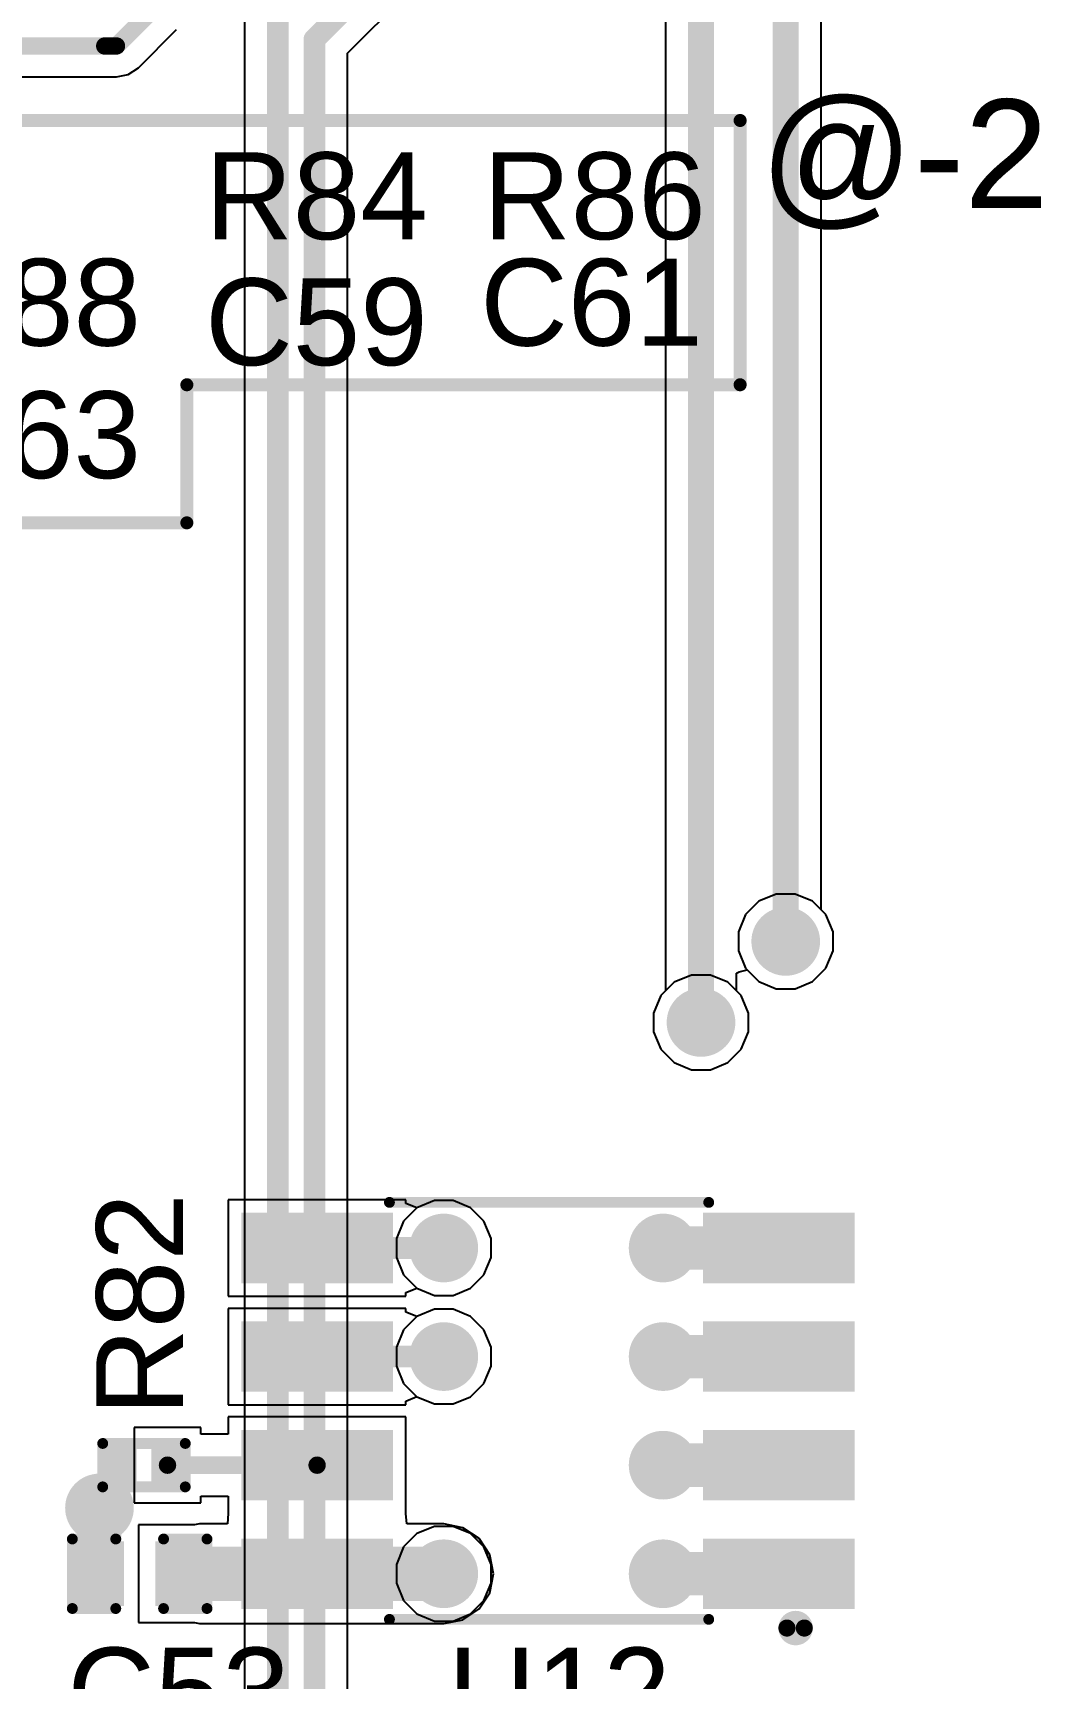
# Model space of a CAD drawing. Header units: millimetres. Extents: x 0 to 5423, y 0 to 5425.
# Drawn here: x 53.53 to 65.32, y 120.38 to 139.62 of the extents above; entities that cross this region are included whole.
import ezdxf

# ---------------------------------------------------------------- set-up
doc = ezdxf.new("R2010")
doc.units = ezdxf.units.MM
for name, color, linetype in [('BottomLayer', 5, 'Continuous'), ('BottomSolder', 6, 'Continuous'), ('TopLayer', 1, 'Continuous'), ('TopOverlay', 2, 'Continuous'), ('TopPaste', 8, 'Continuous'), ('TopSolder', 216, 'Continuous'), ('ViaHoleLayer', 16, 'Continuous')]:
    doc.layers.add(name, color=color, linetype=linetype)
doc.styles.add('Arial', font='', dxfattribs={"height": 0.2})
doc.styles.get('Arial').set_extended_font_data('Arial')

# ---------------------------------------------------------------- blocks, each defined once
blk = doc.blocks.new('CAT24C256WI_GT3_131')
at = {"layer": 'TopLayer'}
for points in [[(-3.48499938, 2.21499938), (-1.91499998, 2.21499938), (-1.91499998, 1.59500062), (-3.48499938, 1.59500062)], [(1.91499998, 2.21499938), (3.48499938, 2.21499938), (3.48499938, 1.59500062), (1.91499998, 1.59500062)], [(-3.48499938, 0.9449993799999999), (-1.91499998, 0.9449993799999999), (-1.91499998, 0.32500062), (-3.48499938, 0.32500062)], [(1.91499998, 0.9449993799999999), (3.48499938, 0.9449993799999999), (3.48499938, 0.32500062), (1.91499998, 0.32500062)], [(-3.48499938, -0.32500062), (-1.91499998, -0.32500062), (-1.91499998, -0.9449993799999999), (-3.48499938, -0.9449993799999999)], [(1.91499998, -0.32500062), (3.48499938, -0.32500062), (3.48499938, -0.9449993799999999), (1.91499998, -0.9449993799999999)], [(-3.48499938, -1.59500062), (-1.91499998, -1.59500062), (-1.91499998, -2.21499938), (-3.48499938, -2.21499938)], [(1.91499998, -1.59500062), (3.48499938, -1.59500062), (3.48499938, -2.21499938), (1.91499998, -2.21499938)]]:
    blk.add_hatch(color=1, dxfattribs=at).paths.add_polyline_path(points)
at = {"layer": 'TopPaste'}
for points in [[(-3.48499938, 2.21499938), (-1.91499998, 2.21499938), (-1.91499998, 1.59500062), (-3.48499938, 1.59500062)], [(1.91499998, 2.21499938), (3.48499938, 2.21499938), (3.48499938, 1.59500062), (1.91499998, 1.59500062)], [(-3.48499938, 0.9449993799999999), (-1.91499998, 0.9449993799999999), (-1.91499998, 0.32500062), (-3.48499938, 0.32500062)], [(1.91499998, 0.9449993799999999), (3.48499938, 0.9449993799999999), (3.48499938, 0.32500062), (1.91499998, 0.32500062)], [(-3.48499938, -0.32500062), (-1.91499998, -0.32500062), (-1.91499998, -0.9449993799999999), (-3.48499938, -0.9449993799999999)], [(1.91499998, -0.32500062), (3.48499938, -0.32500062), (3.48499938, -0.9449993799999999), (1.91499998, -0.9449993799999999)], [(-3.48499938, -1.59500062), (-1.91499998, -1.59500062), (-1.91499998, -2.21499938), (-3.48499938, -2.21499938)], [(1.91499998, -1.59500062), (3.48499938, -1.59500062), (3.48499938, -2.21499938), (1.91499998, -2.21499938)]]:
    blk.add_hatch(color=8, dxfattribs=at).paths.add_polyline_path(points)
at = {"layer": 'TopSolder'}
for points in [[(-3.58659938, 2.31659938), (-1.81339998, 2.31659938), (-1.81339998, 1.49340062), (-3.58659938, 1.49340062)], [(1.81339998, 2.31659938), (3.58659938, 2.31659938), (3.58659938, 1.49340062), (1.81339998, 1.49340062)], [(-3.58659938, 1.04659938), (-1.81339998, 1.04659938), (-1.81339998, 0.22340062), (-3.58659938, 0.22340062)], [(1.81339998, 1.04659938), (3.58659938, 1.04659938), (3.58659938, 0.22340062), (1.81339998, 0.22340062)], [(-3.58659938, -0.22340062), (-1.81339998, -0.22340062), (-1.81339998, -1.04659938), (-3.58659938, -1.04659938)], [(1.81339998, -0.22340062), (3.58659938, -0.22340062), (3.58659938, -1.04659938), (1.81339998, -1.04659938)], [(-3.58659938, -1.49340062), (-1.81339998, -1.49340062), (-1.81339998, -2.31659938), (-3.58659938, -2.31659938)], [(1.81339998, -1.49340062), (3.58659938, -1.49340062), (3.58659938, -2.31659938), (1.81339998, -2.31659938)]]:
    blk.add_hatch(color=216, dxfattribs=at).paths.add_polyline_path(points)
at = {"layer": 'TopOverlay'}
for points, const_width in [([(-2.794, 2.54, 1), (-2.9972, 2.54, 1)], 0.1999996), ([(-3.0471999, 2.54, 1), (-2.9472001, 2.54, 1)], 0.0999998), ([(-2.8439999, 2.54, 1), (-2.7440001, 2.54, 1)], 0.0999998), ([(-1.91135, 2.4384, 1), (-1.84785, 2.4384, 1)], 0.0635), ([(1.82245, 2.4384, 1), (1.88595, 2.4384, 1)], 0.0635), ([(-1.91135, -2.4384, 1), (-1.84785, -2.4384, 1)], 0.0635), ([(1.82245, -2.4384, 1), (1.88595, -2.4384, 1)], 0.0635)]:
    blk.add_lwpolyline(points, format="xyb", close=True, dxfattribs=dict(at, const_width=const_width))
at = {"layer": 'TopOverlay', "const_width": 0.127}
for points in [[(1.8542, 2.4384), (-1.8796, 2.4384)], [(1.8542, -2.4384), (-1.8796, -2.4384)]]:
    blk.add_lwpolyline(points, dxfattribs=at)
blk = doc.blocks.new('R___0201_222')
at = {"layer": 'TopLayer'}
for points in [[(-0.40999791, 0.18499963), (-0.13999845, 0.18499963), (-0.13999845, -0.18499963), (-0.40999791, -0.18499963)], [(0.14000099, 0.18499963), (0.41000045, 0.18499963), (0.41000045, -0.18499963), (0.14000099, -0.18499963)]]:
    blk.add_hatch(color=1, dxfattribs=at).paths.add_polyline_path(points)
at = {"layer": 'TopPaste'}
for points in [[(-0.40999791, 0.18499963), (-0.13999845, 0.18499963), (-0.13999845, -0.18499963), (-0.40999791, -0.18499963)], [(0.14000099, 0.18499963), (0.41000045, 0.18499963), (0.41000045, -0.18499963), (0.14000099, -0.18499963)]]:
    blk.add_hatch(color=8, dxfattribs=at).paths.add_polyline_path(points)
at = {"layer": 'TopSolder'}
for points in [[(-0.46499907, 0.24000079), (-0.08499729, 0.24000079), (-0.08499729, -0.24000079), (-0.46499907, -0.24000079)], [(0.08499983, 0.24000079), (0.46500161, 0.24000079), (0.46500161, -0.24000079), (0.08499983, -0.24000079)]]:
    blk.add_hatch(color=216, dxfattribs=at).paths.add_polyline_path(points)
at = {"layer": 'TopOverlay', "const_width": 0.127}
for points in [[(0.4826, 0.254), (-0.4826, 0.254)], [(-0.4826, 0.254), (-0.4826, -0.254)], [(0.4826, 0.254), (0.4826, -0.254)], [(0.4826, -0.254), (-0.4826, -0.254)]]:
    blk.add_lwpolyline(points, dxfattribs=at)
at = {"layer": 'TopOverlay', "const_width": 0.0635}
for points in [[(-0.51435, 0.254, 1), (-0.4508499999999999, 0.254, 1)], [(-0.51435, 0.254, 1), (-0.4508499999999999, 0.254, 1)], [(0.4508499999999999, 0.254, 1), (0.51435, 0.254, 1)], [(0.4508499999999999, 0.254, 1), (0.51435, 0.254, 1)], [(-0.51435, -0.254, 1), (-0.4508499999999999, -0.254, 1)], [(-0.51435, -0.254, 1), (-0.4508499999999999, -0.254, 1)], [(0.4508499999999999, -0.254, 1), (0.51435, -0.254, 1)], [(0.4508499999999999, -0.254, 1), (0.51435, -0.254, 1)]]:
    blk.add_lwpolyline(points, format="xyb", close=True, dxfattribs=at)
blk = doc.blocks.new('C___0402_371')
at = {"layer": 'TopLayer'}
for points in [[(-0.6985, -0.3175), (-0.6985, 0.3175), (-0.2412999999999999, 0.3175), (-0.2413, -0.3175)], [(0.2412999999999999, -0.3175), (0.2413, 0.3175), (0.6985, 0.3175), (0.6985, -0.3175)]]:
    blk.add_hatch(color=1, dxfattribs=at).paths.add_polyline_path(points)
at = {"layer": 'TopPaste'}
for points in [[(-0.6985, -0.3175), (-0.6985, 0.3175), (-0.2412999999999999, 0.3175), (-0.2413, -0.3175)], [(0.2412999999999999, -0.3175), (0.2413, 0.3175), (0.6985, 0.3175), (0.6985, -0.3175)]]:
    blk.add_hatch(color=8, dxfattribs=at).paths.add_polyline_path(points)
at = {"layer": 'TopSolder'}
for points in [[(-0.7584998799999999, -0.37749988), (-0.7584998799999999, 0.37749988), (-0.18130012, 0.37749988), (-0.18130012, -0.37749988)], [(0.18130012, -0.37749988), (0.18130012, 0.37749988), (0.7584998799999999, 0.37749988), (0.7584998799999999, -0.37749988)]]:
    blk.add_hatch(color=216, dxfattribs=at).paths.add_polyline_path(points)
at = {"layer": 'TopOverlay', "const_width": 0.127}
for points in [[(-0.7874, -0.4064), (-0.7874, 0.4064)], [(-0.7874, 0.4064), (-0.2794, 0.4064)], [(0.2794, 0.4064), (0.7874, 0.4064)], [(0.7874, -0.4064), (0.7874, 0.4064)], [(-0.7874, -0.4064), (-0.2794, -0.4064)], [(0.2794, -0.4064), (0.7874, -0.4064)]]:
    blk.add_lwpolyline(points, dxfattribs=at)
at = {"layer": 'TopOverlay', "const_width": 0.0635}
for points in [[(-0.8191499999999999, 0.4064, 1), (-0.7556499999999999, 0.4064, 1)], [(-0.8191499999999999, 0.4064, 1), (-0.7556499999999999, 0.4064, 1)], [(-0.31115, 0.4064, 1), (-0.24765, 0.4064, 1)], [(0.24765, 0.4064, 1), (0.31115, 0.4064, 1)], [(0.7556499999999999, 0.4064, 1), (0.8191499999999999, 0.4064, 1)], [(0.7556499999999999, 0.4064, 1), (0.8191499999999999, 0.4064, 1)], [(-0.8191499999999999, -0.4064, 1), (-0.7556499999999999, -0.4064, 1)], [(-0.8191499999999999, -0.4064, 1), (-0.7556499999999999, -0.4064, 1)], [(-0.31115, -0.4064, 1), (-0.24765, -0.4064, 1)], [(0.24765, -0.4064, 1), (0.31115, -0.4064, 1)], [(0.7556499999999999, -0.4064, 1), (0.8191499999999999, -0.4064, 1)], [(0.7556499999999999, -0.4064, 1), (0.8191499999999999, -0.4064, 1)]]:
    blk.add_lwpolyline(points, format="xyb", close=True, dxfattribs=at)

msp = doc.modelspace()

# ---------------------------------------------------------------- hatches: boundary and pattern name
at = {"layer": 'BottomLayer'}
h = msp.add_hatch(color=5, dxfattribs=at)
edge = h.paths.add_edge_path()
edge.add_arc((62.33161269999999, 128.99867012), 0.2999994, 0, 360)
h = msp.add_hatch(color=5, dxfattribs=at)
edge = h.paths.add_edge_path()
edge.add_arc((61.3410127, 128.0510139), 0.2999994, 0, 360)
h = msp.add_hatch(color=5, dxfattribs=at)
edge = h.paths.add_edge_path()
edge.add_arc((58.33282465999999, 125.41306896), 0.2999994, 0, 360)
h = msp.add_hatch(color=5, dxfattribs=at)
edge = h.paths.add_edge_path()
edge.add_arc((60.89781318, 125.41306896), 0.2999994, 0, 360)
h = msp.add_hatch(color=5, dxfattribs=at)
edge = h.paths.add_edge_path()
edge.add_arc((58.33282465999999, 124.14306896), 0.2999994, 0, 360)
h = msp.add_hatch(color=5, dxfattribs=at)
edge = h.paths.add_edge_path()
edge.add_arc((60.89781318, 124.14306896), 0.2999994, 0, 360)
h = msp.add_hatch(color=5, dxfattribs=at)
edge = h.paths.add_edge_path()
edge.add_arc((60.89781318, 122.87306896), 0.2999994, 0, 360)
h = msp.add_hatch(color=5, dxfattribs=at)
edge = h.paths.add_edge_path()
edge.add_arc((54.30681036, 122.37265848), 0.2999994, 0, 360)
h = msp.add_hatch(color=5, dxfattribs=at)
edge = h.paths.add_edge_path()
edge.add_arc((58.33282465999999, 121.60306896), 0.2999994, 0, 360)
h = msp.add_hatch(color=5, dxfattribs=at)
edge = h.paths.add_edge_path()
edge.add_arc((60.89781318, 121.60306896), 0.2999994, 0, 360)
at = {"layer": 'BottomSolder'}
h = msp.add_hatch(color=6, dxfattribs=at)
edge = h.paths.add_edge_path()
edge.add_arc((62.33161269999999, 128.99867012), 0.4015993999999999, 0, 360)
h = msp.add_hatch(color=6, dxfattribs=at)
edge = h.paths.add_edge_path()
edge.add_arc((61.3410127, 128.0510139), 0.4015993999999999, 0, 360)
h = msp.add_hatch(color=6, dxfattribs=at)
edge = h.paths.add_edge_path()
edge.add_arc((58.33282465999999, 125.41306896), 0.4015993999999999, 0, 360)
h = msp.add_hatch(color=6, dxfattribs=at)
edge = h.paths.add_edge_path()
edge.add_arc((60.89781318, 125.41306896), 0.4015993999999999, 0, 360)
h = msp.add_hatch(color=6, dxfattribs=at)
edge = h.paths.add_edge_path()
edge.add_arc((58.33282465999999, 124.14306896), 0.4015993999999999, 0, 360)
h = msp.add_hatch(color=6, dxfattribs=at)
edge = h.paths.add_edge_path()
edge.add_arc((60.89781318, 124.14306896), 0.4015993999999999, 0, 360)
h = msp.add_hatch(color=6, dxfattribs=at)
edge = h.paths.add_edge_path()
edge.add_arc((60.89781318, 122.87306896), 0.4015993999999999, 0, 360)
h = msp.add_hatch(color=6, dxfattribs=at)
edge = h.paths.add_edge_path()
edge.add_arc((54.30681036, 122.37265848), 0.4015993999999999, 0, 360)
h = msp.add_hatch(color=6, dxfattribs=at)
edge = h.paths.add_edge_path()
edge.add_arc((58.33282465999999, 121.60306896), 0.4015993999999999, 0, 360)
h = msp.add_hatch(color=6, dxfattribs=at)
edge = h.paths.add_edge_path()
edge.add_arc((60.89781318, 121.60306896), 0.4015993999999999, 0, 360)
at = {"layer": 'TopLayer'}
h = msp.add_hatch(color=1, dxfattribs=at)
edge = h.paths.add_edge_path()
edge.add_arc((62.33161269999999, 128.99867012), 0.2999994, 0, 360)
h = msp.add_hatch(color=1, dxfattribs=at)
edge = h.paths.add_edge_path()
edge.add_arc((61.3410127, 128.0510139), 0.2999994, 0, 360)
h = msp.add_hatch(color=1, dxfattribs=at)
edge = h.paths.add_edge_path()
edge.add_arc((58.33282465999999, 125.41306896), 0.2999994, 0, 360)
h = msp.add_hatch(color=1, dxfattribs=at)
edge = h.paths.add_edge_path()
edge.add_arc((60.89781318, 125.41306896), 0.2999994, 0, 360)
h = msp.add_hatch(color=1, dxfattribs=at)
edge = h.paths.add_edge_path()
edge.add_arc((58.33282465999999, 124.14306896), 0.2999994, 0, 360)
h = msp.add_hatch(color=1, dxfattribs=at)
edge = h.paths.add_edge_path()
edge.add_arc((60.89781318, 124.14306896), 0.2999994, 0, 360)
h = msp.add_hatch(color=1, dxfattribs=at)
edge = h.paths.add_edge_path()
edge.add_arc((60.89781318, 122.87306896), 0.2999994, 0, 360)
h = msp.add_hatch(color=1, dxfattribs=at)
edge = h.paths.add_edge_path()
edge.add_arc((54.30681036, 122.37265848), 0.2999994, 0, 360)
h = msp.add_hatch(color=1, dxfattribs=at)
edge = h.paths.add_edge_path()
edge.add_arc((58.33282465999999, 121.60306896), 0.2999994, 0, 360)
h = msp.add_hatch(color=1, dxfattribs=at)
edge = h.paths.add_edge_path()
edge.add_arc((60.89781318, 121.60306896), 0.2999994, 0, 360)
at = {"layer": 'TopSolder'}
h = msp.add_hatch(color=216, dxfattribs=at)
edge = h.paths.add_edge_path()
edge.add_arc((62.33161269999999, 128.99867012), 0.4015993999999999, 0, 360)
h = msp.add_hatch(color=216, dxfattribs=at)
edge = h.paths.add_edge_path()
edge.add_arc((61.3410127, 128.0510139), 0.4015993999999999, 0, 360)
h = msp.add_hatch(color=216, dxfattribs=at)
edge = h.paths.add_edge_path()
edge.add_arc((58.33282465999999, 125.41306896), 0.4015993999999999, 0, 360)
h = msp.add_hatch(color=216, dxfattribs=at)
edge = h.paths.add_edge_path()
edge.add_arc((60.89781318, 125.41306896), 0.4015993999999999, 0, 360)
h = msp.add_hatch(color=216, dxfattribs=at)
edge = h.paths.add_edge_path()
edge.add_arc((58.33282465999999, 124.14306896), 0.4015993999999999, 0, 360)
h = msp.add_hatch(color=216, dxfattribs=at)
edge = h.paths.add_edge_path()
edge.add_arc((60.89781318, 124.14306896), 0.4015993999999999, 0, 360)
h = msp.add_hatch(color=216, dxfattribs=at)
edge = h.paths.add_edge_path()
edge.add_arc((60.89781318, 122.87306896), 0.4015993999999999, 0, 360)
h = msp.add_hatch(color=216, dxfattribs=at)
edge = h.paths.add_edge_path()
edge.add_arc((54.30681036, 122.37265848), 0.4015993999999999, 0, 360)
h = msp.add_hatch(color=216, dxfattribs=at)
edge = h.paths.add_edge_path()
edge.add_arc((58.33282465999999, 121.60306896), 0.4015993999999999, 0, 360)
h = msp.add_hatch(color=216, dxfattribs=at)
edge = h.paths.add_edge_path()
edge.add_arc((60.89781318, 121.60306896), 0.4015993999999999, 0, 360)
at = {"layer": 'ViaHoleLayer'}
h = msp.add_hatch(color=16, dxfattribs=at)
edge = h.paths.add_edge_path()
edge.add_arc((62.33161269999999, 128.99867012), 0.1499997, 0, 360)
h = msp.add_hatch(color=16, dxfattribs=at)
edge = h.paths.add_edge_path()
edge.add_arc((61.3410127, 128.0510139), 0.1499997, 0, 360)
h = msp.add_hatch(color=16, dxfattribs=at)
edge = h.paths.add_edge_path()
edge.add_arc((58.33282465999999, 125.41306896), 0.1499997, 0, 360)
h = msp.add_hatch(color=16, dxfattribs=at)
edge = h.paths.add_edge_path()
edge.add_arc((60.89781318, 125.41306896), 0.1499997, 0, 360)
h = msp.add_hatch(color=16, dxfattribs=at)
edge = h.paths.add_edge_path()
edge.add_arc((58.33282465999999, 124.14306896), 0.1499997, 0, 360)
h = msp.add_hatch(color=16, dxfattribs=at)
edge = h.paths.add_edge_path()
edge.add_arc((60.89781318, 124.14306896), 0.1499997, 0, 360)
h = msp.add_hatch(color=16, dxfattribs=at)
edge = h.paths.add_edge_path()
edge.add_arc((60.89781318, 122.87306896), 0.1499997, 0, 360)
h = msp.add_hatch(color=16, dxfattribs=at)
edge = h.paths.add_edge_path()
edge.add_arc((54.30681036, 122.37265848), 0.1499997, 0, 360)
h = msp.add_hatch(color=16, dxfattribs=at)
edge = h.paths.add_edge_path()
edge.add_arc((58.33282465999999, 121.60306896), 0.1499997, 0, 360)
h = msp.add_hatch(color=16, dxfattribs=at)
edge = h.paths.add_edge_path()
edge.add_arc((60.89781318, 121.60306896), 0.1499997, 0, 360)

# ---------------------------------------------------------------- linework, layer by layer
at = {"layer": 'BottomLayer'}
for p, q in [((57.20827522, 139.3867037), (58.92651155999999, 141.1049375)), ((56.00434061999999, 139.75560568), (56.00434061999999, 104.67365146)), ((54.76149068, 139.21504034), (55.2092876, 139.66283726)), ((57.20827522, 138.2929924), (57.20827522, 139.3867037)), ((54.50511578, 139.10884548), (54.64386327999999, 139.13644766)), ((54.64386327999999, 139.13644766), (54.76149068, 139.21504034)), ((46.4772121, 139.10884548), (54.36832916, 139.10884548)), ((54.36832916, 139.10884548), (54.36834185999999, 139.10884294)), ((54.36834185999999, 139.10884294), (54.36836726, 139.10884802)), ((54.36836726, 139.10884802), (54.50510308, 139.10884802)), ((54.50510308, 139.10884802), (54.50511578, 139.10884548)), ((57.20827268, 118.88357986), (57.20827522, 138.2929924)), ((62.2214148, 129.55266952), (62.01779824, 129.46832882)), ((62.4418106, 129.55266952), (62.2214148, 129.55266952)), ((62.64542715999999, 129.46832882), (62.4418106, 129.55266952)), ((61.86195399999999, 129.31248458), (61.77761329999999, 129.10886802)), ((62.01779824, 129.46832882), (61.86195399999999, 129.31248458)), ((62.8012714, 129.31248458), (62.64542715999999, 129.46832882)), ((62.88561209999999, 129.10886802), (62.8012714, 129.31248458)), ((61.77761329999999, 129.10886802), (61.77761329999999, 128.88847222)), ((62.88561209999999, 128.88847222), (62.88561209999999, 129.10886802)), ((61.77761329999999, 128.88847222), (61.86195399999999, 128.68485566)), ((62.8012714, 128.68485566), (62.88561209999999, 128.88847222)), ((61.23081479999999, 128.6050133), (61.02719824, 128.5206726)), ((61.4512106, 128.6050133), (61.23081479999999, 128.6050133)), ((61.65482716, 128.5206726), (61.4512106, 128.6050133)), ((61.86195399999999, 128.68485566), (62.01779824, 128.52901142)), ((62.64542715999999, 128.52901142), (62.8012714, 128.68485566)), ((60.871354, 128.36482836), (60.7870133, 128.1612118)), ((61.02719824, 128.5206726), (60.871354, 128.36482836)), ((61.8106714, 128.36482836), (61.65482716, 128.5206726)), ((61.8950121, 128.1612118), (61.8106714, 128.36482836)), ((62.01779824, 128.52901142), (62.2214148, 128.44467072)), ((62.2214148, 128.44467072), (62.4418106, 128.44467072)), ((62.4418106, 128.44467072), (62.64542715999999, 128.52901142)), ((60.7870133, 128.1612118), (60.7870133, 127.940816)), ((61.8950121, 127.940816), (61.8950121, 128.1612118)), ((60.7870133, 127.940816), (60.871354, 127.73719944)), ((61.8106714, 127.73719944), (61.8950121, 127.940816)), ((60.871354, 127.73719944), (61.02719824, 127.5813552)), ((61.02719824, 127.5813552), (61.23081479999999, 127.4970145)), ((61.4512106, 127.4970145), (61.65482716, 127.5813552)), ((61.65482716, 127.5813552), (61.8106714, 127.73719944)), ((61.23081479999999, 127.4970145), (61.4512106, 127.4970145)), ((58.01901019999999, 125.88272766), (57.86316596, 125.72688342)), ((58.22262676, 125.96706836), (58.01901019999999, 125.88272766)), ((58.44302256, 125.96706836), (58.22262676, 125.96706836)), ((58.64663912, 125.88272766), (58.44302256, 125.96706836)), ((58.80248335999999, 125.72688342), (58.64663912, 125.88272766)), ((57.86316596, 125.72688342), (57.77882525999999, 125.52326686)), ((58.88682406, 125.52326686), (58.80248335999999, 125.72688342)), ((57.77882525999999, 125.52326686), (57.77882525999999, 125.30287106)), ((58.88682406, 125.30287106), (58.88682406, 125.52326686)), ((57.77882525999999, 125.30287106), (57.86316596, 125.0992545)), ((58.80248335999999, 125.0992545), (58.88682406, 125.30287106)), ((57.86316596, 125.0992545), (58.01901019999999, 124.94341026)), ((58.64663912, 124.94341026), (58.80248335999999, 125.0992545)), ((58.01901019999999, 124.94341026), (58.22262676, 124.85906956)), ((58.44302256, 124.85906956), (58.64663912, 124.94341026)), ((58.22262676, 124.69706836), (58.01901019999999, 124.61272766)), ((58.22262676, 124.85906956), (58.44302256, 124.85906956)), ((58.44302256, 124.69706836), (58.22262676, 124.69706836)), ((58.64663912, 124.61272766), (58.44302256, 124.69706836)), ((58.01901019999999, 124.61272766), (57.86316596, 124.45688342)), ((58.80248335999999, 124.45688342), (58.64663912, 124.61272766)), ((57.86316596, 124.45688342), (57.77882525999999, 124.25326686)), ((58.88682406, 124.25326686), (58.80248335999999, 124.45688342)), ((57.77882525999999, 124.25326686), (57.77882525999999, 124.03287106)), ((58.88682406, 124.03287106), (58.88682406, 124.25326686)), ((57.77882525999999, 124.03287106), (57.86316596, 123.8292545)), ((58.80248335999999, 123.8292545), (58.88682406, 124.03287106)), ((57.86316596, 123.8292545), (58.01901019999999, 123.67341026)), ((58.64663912, 123.67341026), (58.80248335999999, 123.8292545)), ((58.01901019999999, 123.67341026), (58.22262676, 123.58906956)), ((58.22262676, 123.58906956), (58.44302256, 123.58906956)), ((58.44302256, 123.58906956), (58.64663912, 123.67341026)), ((58.01901019999999, 122.07272766), (57.86316596, 121.91688342)), ((58.22262676, 122.15706836), (58.01901019999999, 122.07272766)), ((58.44302256, 122.15706836), (58.22262676, 122.15706836)), ((58.64663912, 122.07272766), (58.44302256, 122.15706836)), ((58.80248335999999, 121.91688342), (58.64663912, 122.07272766)), ((57.86316596, 121.91688342), (57.77882525999999, 121.71326686)), ((58.88682406, 121.71326686), (58.80248335999999, 121.91688342)), ((57.77882525999999, 121.71326686), (57.77882525999999, 121.49287106)), ((58.88682406, 121.49287106), (58.88682406, 121.71326686)), ((57.77882525999999, 121.49287106), (57.86316596, 121.2892545)), ((58.80248335999999, 121.2892545), (58.88682406, 121.49287106)), ((57.86316596, 121.2892545), (58.01901019999999, 121.13341026)), ((58.64663912, 121.13341026), (58.80248335999999, 121.2892545)), ((58.01901019999999, 121.13341026), (58.22262676, 121.04906956)), ((58.22262676, 121.04906956), (58.44302256, 121.04906956)), ((58.44302256, 121.04906956), (58.64663912, 121.13341026))]:
    msp.add_line(p, q, dxfattribs=at)
for points, const_width in [([(56.81981016, 139.54761016), (58.76560255999999, 141.49340256)], 0.254), ([(54.50511578, 139.47141524), (54.9529127, 139.91921216)], 0.2032), ([(56.39280568, 103.39880768), (56.39280568, 139.75560568)], 0.254), ([(46.2026127, 139.4714127), (54.36834185999999, 139.4714127)], 0.2032), ([(54.36834185999999, 139.4714127), (54.3683444, 139.47141524)], 0.2032), ([(54.3683444, 139.47141524), (54.50511578, 139.47141524)], 0.2032), ([(56.81981016, 138.2929924), (56.81981016, 139.54761016)], 0.254), ([(56.81980508, 99.4918127), (56.81981016, 138.2929924)], 0.254)]:
    msp.add_lwpolyline(points, dxfattribs=dict(at, const_width=const_width))
for points, const_width in [([(54.31754186, 139.4714127, 1), (54.41914186, 139.4714127, 1)], 0.1016), ([(54.31754186, 139.4714127, 1), (54.41914186, 139.4714127, 1)], 0.1016), ([(54.3175444, 139.47141524, 1), (54.41914439999999, 139.47141524, 1)], 0.1016), ([(54.3175444, 139.47141524, 1), (54.41914439999999, 139.47141524, 1)], 0.1016), ([(54.45431577999999, 139.47141524, 1), (54.55591577999999, 139.47141524, 1)], 0.1016), ([(54.45431577999999, 139.47141524, 1), (54.55591577999999, 139.47141524, 1)], 0.1016), ([(56.75631016, 139.54761016, 1), (56.88331015999999, 139.54761016, 1)], 0.127), ([(56.75631016, 139.54761016, 1), (56.88331015999999, 139.54761016, 1)], 0.127), ([(56.75631016, 138.2929924, 1), (56.88331015999999, 138.2929924, 1)], 0.127), ([(56.75631016, 138.2929924, 1), (56.88331015999999, 138.2929924, 1)], 0.127)]:
    msp.add_lwpolyline(points, format="xyb", close=True, dxfattribs=dict(at, const_width=const_width))
at = {"layer": 'TopLayer'}
for p, q in [((62.74597305999999, 129.36778292), (62.7459756, 148.2598127)), ((60.92664979999999, 142.13827046), (60.92664979999999, 128.42012416)), ((62.8012714, 129.31248458), (62.74597305999999, 129.36778292)), ((62.88561209999999, 129.10886802), (62.8012714, 129.31248458)), ((62.88561209999999, 128.88847222), (62.88561209999999, 129.10886802)), ((62.8012714, 128.68485566), (62.88561209999999, 128.88847222)), ((61.75537559999999, 128.6254984), (61.78588608, 128.642491)), ((61.75537559999999, 128.42012416), (61.75537559999999, 128.6254984)), ((61.78588608, 128.642491), (61.8823756, 128.66443406)), ((61.8823756, 128.66443406), (62.01779824, 128.52901142)), ((62.64542715999999, 128.52901142), (62.8012714, 128.68485566)), ((60.871354, 128.36482836), (60.7870133, 128.1612118)), ((60.92664979999999, 128.42012416), (60.871354, 128.36482836)), ((61.8106714, 128.36482836), (61.75537559999999, 128.42012416)), ((61.8950121, 128.1612118), (61.8106714, 128.36482836)), ((62.01779824, 128.52901142), (62.2214148, 128.44467072)), ((62.2214148, 128.44467072), (62.4418106, 128.44467072)), ((62.4418106, 128.44467072), (62.64542715999999, 128.52901142)), ((60.7870133, 128.1612118), (60.7870133, 127.940816)), ((61.8950121, 127.940816), (61.8950121, 128.1612118)), ((60.7870133, 127.940816), (60.871354, 127.73719944)), ((61.8106714, 127.73719944), (61.8950121, 127.940816)), ((60.871354, 127.73719944), (61.02719824, 127.5813552)), ((61.02719824, 127.5813552), (61.23081479999999, 127.4970145)), ((61.4512106, 127.4970145), (61.65482716, 127.5813552)), ((61.65482716, 127.5813552), (61.8106714, 127.73719944)), ((61.23081479999999, 127.4970145), (61.4512106, 127.4970145)), ((57.89061319999999, 125.97706834), (55.8126138, 125.97706834)), ((55.8126138, 125.97706834), (55.8126138, 124.84906958)), ((57.89061319999999, 125.9339366), (57.89061319999999, 125.97706834)), ((58.0176132, 125.88133066), (57.89061319999999, 125.9339366)), ((58.01901019999999, 125.88272766), (58.0176132, 125.88133066)), ((58.22262676, 125.96706836), (58.01901019999999, 125.88272766)), ((58.44302256, 125.96706836), (58.22262676, 125.96706836)), ((58.64663912, 125.88272766), (58.44302256, 125.96706836)), ((58.80248335999999, 125.72688342), (58.64663912, 125.88272766)), ((58.88682406, 125.52326686), (58.80248335999999, 125.72688342)), ((58.88682406, 125.30287106), (58.88682406, 125.52326686)), ((58.80248335999999, 125.0992545), (58.88682406, 125.30287106)), ((58.64663912, 124.94341026), (58.80248335999999, 125.0992545)), ((57.89061319999999, 124.89220132), (58.0176132, 124.94480726)), ((57.89061319999999, 124.84906958), (57.89061319999999, 124.89220132)), ((58.0176132, 124.94480726), (58.01901019999999, 124.94341026)), ((58.01901019999999, 124.94341026), (58.22262676, 124.85906956)), ((58.44302256, 124.85906956), (58.64663912, 124.94341026)), ((55.8126138, 124.84906958), (57.89061319999999, 124.84906958)), ((57.89061319999999, 124.70706834), (55.8126138, 124.70706834)), ((55.8126138, 124.70706834), (55.8126138, 123.57906958)), ((57.89061319999999, 124.6639366), (57.89061319999999, 124.70706834)), ((58.22262676, 124.69706836), (58.01901019999999, 124.61272766)), ((58.22262676, 124.85906956), (58.44302256, 124.85906956)), ((58.44302256, 124.69706836), (58.22262676, 124.69706836)), ((58.64663912, 124.61272766), (58.44302256, 124.69706836)), ((58.0176132, 124.61133066), (57.89061319999999, 124.6639366)), ((58.01901019999999, 124.61272766), (58.0176132, 124.61133066)), ((58.80248335999999, 124.45688342), (58.64663912, 124.61272766)), ((58.88682406, 124.25326686), (58.80248335999999, 124.45688342)), ((58.88682406, 124.03287106), (58.88682406, 124.25326686)), ((58.80248335999999, 123.8292545), (58.88682406, 124.03287106)), ((58.64663912, 123.67341026), (58.80248335999999, 123.8292545)), ((55.8126138, 123.57906958), (57.89061319999999, 123.57906958)), ((57.89061319999999, 123.62220132), (58.0176132, 123.67480726)), ((57.89061319999999, 123.57906958), (57.89061319999999, 123.62220132)), ((58.0176132, 123.67480726), (58.01901019999999, 123.67341026)), ((58.01901019999999, 123.67341026), (58.22262676, 123.58906956)), ((58.22262676, 123.58906956), (58.44302256, 123.58906956)), ((58.44302256, 123.58906956), (58.64663912, 123.67341026)), ((57.89061319999999, 123.43706834), (55.8126138, 123.43706834)), ((55.8126138, 123.43706834), (55.8126138, 123.23563618)), ((57.89061319999999, 122.31276782), (57.89061319999999, 123.43706834)), ((55.49120982, 123.31206732), (54.71321289999999, 123.31206732)), ((54.71321289999999, 123.31206732), (54.71321289999999, 122.4340706)), ((55.49120982, 123.23563618), (55.49120982, 123.31206732)), ((55.8126138, 123.23563618), (55.49120982, 123.23563618)), ((54.71321289999999, 122.4340706), (55.49120982, 122.4340706)), ((55.49120982, 122.4340706), (55.49120982, 122.51050174)), ((55.49120982, 122.51050174), (55.8126138, 122.51050174)), ((55.8126138, 122.51050174), (55.8126138, 122.31276782)), ((55.47521035999999, 122.18576528), (55.41892396, 122.17456896)), ((55.80369078, 122.18576528), (55.47521035999999, 122.18576528)), ((55.81261126, 122.30906958), (55.80369078, 122.18576528)), ((55.8126138, 122.31276782), (55.81261126, 122.30906958)), ((57.89061574, 122.30906958), (57.89061319999999, 122.31276782)), ((57.89953621999999, 122.18576528), (57.89061574, 122.30906958)), ((58.33282465999999, 122.18576528), (57.89953621999999, 122.18576528)), ((58.55581379999999, 122.14140926), (58.33282465999999, 122.18576528)), ((55.41892396, 122.17456896), (54.76401035999999, 122.17456896)), ((54.76401035999999, 122.17456896), (54.76401035999999, 121.03156896)), ((58.7448533, 122.0150976), (58.55581379999999, 122.14140926)), ((58.87116495999999, 121.8260581), (58.7448533, 122.0150976)), ((58.91552098, 121.60306896), (58.87116495999999, 121.8260581)), ((58.87116495999999, 121.38007982), (58.91552098, 121.60306896)), ((58.7448533, 121.19104032), (58.87116495999999, 121.38007982)), ((54.76401035999999, 121.03156896), (55.41892396, 121.03156896)), ((55.41892396, 121.03156896), (55.47521035999999, 121.02037264)), ((58.33282465999999, 121.02037264), (58.55581379999999, 121.06472866)), ((58.55581379999999, 121.06472866), (58.7448533, 121.19104032)), ((55.47521035999999, 121.02037264), (58.33282465999999, 121.02037264))]:
    msp.add_line(p, q, dxfattribs=at)
for points, const_width in [([(62.33161016, 128.99867012), (62.33161269999999, 159.8168127)], 0.3048), ([(61.3410127, 128.0510139), (61.3410127, 157.4546127)], 0.3048), ([(60.89781318, 125.41306896), (62.25161285999999, 125.41306896)], 0.508), ([(56.8516135, 125.41306896), (58.33282465999999, 125.41306896)], 0.254), ([(60.89781318, 124.14306896), (62.25161285999999, 124.14306896)], 0.508), ([(56.8516135, 124.14306896), (58.33282465999999, 124.14306896)], 0.254), ([(55.10221135999999, 122.87306896), (56.8516135, 122.87306896)], 0.2032), ([(60.89781318, 122.87306896), (62.25161285999999, 122.87306896)], 0.508), ([(54.30681036, 121.60306896), (54.30681036, 122.37265848)], 0.508), ([(55.47521035999999, 121.60306896), (56.8516135, 121.60306896)], 0.635), ([(56.8516135, 121.60306896), (58.33282465999999, 121.60306896)], 0.635), ([(60.89781318, 121.60306896), (62.25161285999999, 121.60306896)], 0.508)]:
    msp.add_lwpolyline(points, dxfattribs=dict(at, const_width=const_width))
for points, const_width in [([(62.25541015999999, 128.99867012, 1), (62.40781016, 128.99867012, 1)], 0.1524), ([(61.26481269999999, 128.0510139, 1), (61.4172127, 128.0510139, 1)], 0.1524), ([(60.77081317999999, 125.41306896, 1), (61.02481318, 125.41306896, 1)], 0.254), ([(62.12461285999999, 125.41306896, 1), (62.37861286, 125.41306896, 1)], 0.254), ([(56.78811349999999, 125.41306896, 1), (56.9151135, 125.41306896, 1)], 0.127), ([(58.26932466, 125.41306896, 1), (58.39632465999999, 125.41306896, 1)], 0.127), ([(60.77081317999999, 124.14306896, 1), (61.02481318, 124.14306896, 1)], 0.254), ([(62.12461285999999, 124.14306896, 1), (62.37861286, 124.14306896, 1)], 0.254), ([(56.78811349999999, 124.14306896, 1), (56.9151135, 124.14306896, 1)], 0.127), ([(58.26932466, 124.14306896, 1), (58.39632465999999, 124.14306896, 1)], 0.127), ([(55.05141136, 122.87306896, 1), (55.15301136, 122.87306896, 1)], 0.1016), ([(56.8008135, 122.87306896, 1), (56.90241349999999, 122.87306896, 1)], 0.1016), ([(60.77081317999999, 122.87306896, 1), (61.02481318, 122.87306896, 1)], 0.254), ([(62.12461285999999, 122.87306896, 1), (62.37861286, 122.87306896, 1)], 0.254), ([(54.17981036, 122.37265848, 1), (54.43381036, 122.37265848, 1)], 0.254), ([(54.17981036, 121.60306896, 1), (54.43381036, 121.60306896, 1)], 0.254), ([(55.31646035999999, 121.60306896, 1), (55.63396036, 121.60306896, 1)], 0.3175), ([(56.6928635, 121.60306896, 1), (57.01036349999999, 121.60306896, 1)], 0.3175), ([(56.6928635, 121.60306896, 1), (57.01036349999999, 121.60306896, 1)], 0.3175), ([(58.17407465999999, 121.60306896, 1), (58.49157466, 121.60306896, 1)], 0.3175), ([(60.77081317999999, 121.60306896, 1), (61.02481318, 121.60306896, 1)], 0.254), ([(62.12461285999999, 121.60306896, 1), (62.37861286, 121.60306896, 1)], 0.254)]:
    msp.add_lwpolyline(points, format="xyb", close=True, dxfattribs=dict(at, const_width=const_width))
at = {"layer": 'TopOverlay', "const_width": 0.1524}
for points in [[(45.48881174, 138.59991076), (61.79821269999999, 138.59991076)], [(61.79821269999999, 135.5090127), (61.79821269999999, 138.59991076)], [(55.32862696, 135.5090127), (61.79821269999999, 135.5090127)], [(55.32862696, 133.89423056), (55.32862696, 135.5090127)], [(51.86421174, 133.89423056), (55.32862696, 133.89423056)]]:
    msp.add_lwpolyline(points, dxfattribs=at)
at = {"layer": 'TopOverlay', "const_width": 0.0762}
for points in [[(61.76011269999999, 138.59991076, 1), (61.83631269999999, 138.59991076, 1)], [(61.76011269999999, 138.59991076, 1), (61.83631269999999, 138.59991076, 1)], [(55.29052696, 135.5090127, 1), (55.36672696, 135.5090127, 1)], [(55.29052696, 135.5090127, 1), (55.36672696, 135.5090127, 1)], [(61.76011269999999, 135.5090127, 1), (61.83631269999999, 135.5090127, 1)], [(61.76011269999999, 135.5090127, 1), (61.83631269999999, 135.5090127, 1)], [(55.29052696, 133.89423056, 1), (55.36672696, 133.89423056, 1)], [(55.29052696, 133.89423056, 1), (55.36672696, 133.89423056, 1)]]:
    msp.add_lwpolyline(points, format="xyb", close=True, dxfattribs=at)

# ---------------------------------------------------------------- block references
at = {"rotation": 180}
for name, p in [('CAT24C256WI_GT3_131', (59.55161317999999, 123.50806896)), ('R___0201_222', (54.82721317999999, 122.87306896))]:
    msp.add_blockref(name, p, dxfattribs=at)
msp.add_blockref('C___0402_371', (54.77671036, 121.60306896))

# ---------------------------------------------------------------- texts
at = {"layer": 'TopOverlay', "style": 'Arial'}
for s, height, p in [('@-2', 1.27, (62.02888534, 137.57620694)), ('R84', 1.016, (55.54178375999999, 137.2109778)), ('R86', 1.016, (58.79298376, 137.2109778)), ('R88', 1.016, (52.18898376, 135.9663778)), ('C61', 1.016, (58.75906205999999, 135.9663778)), ('C59', 1.016, (55.54178375999999, 135.7377778)), ('C63', 1.016, (52.18898376, 134.4169778)), ('C53', 1.016, (53.93031632, 119.72363406)), ('U12', 1.016, (58.38362466, 119.72363406))]:
    msp.add_text(s, height=height, dxfattribs=at).set_placement(p)
msp.add_text('R82', height=1.016, rotation=90, dxfattribs=at).set_placement((55.28454525999999, 123.44924002))

doc.saveas('drawing.dxf')
